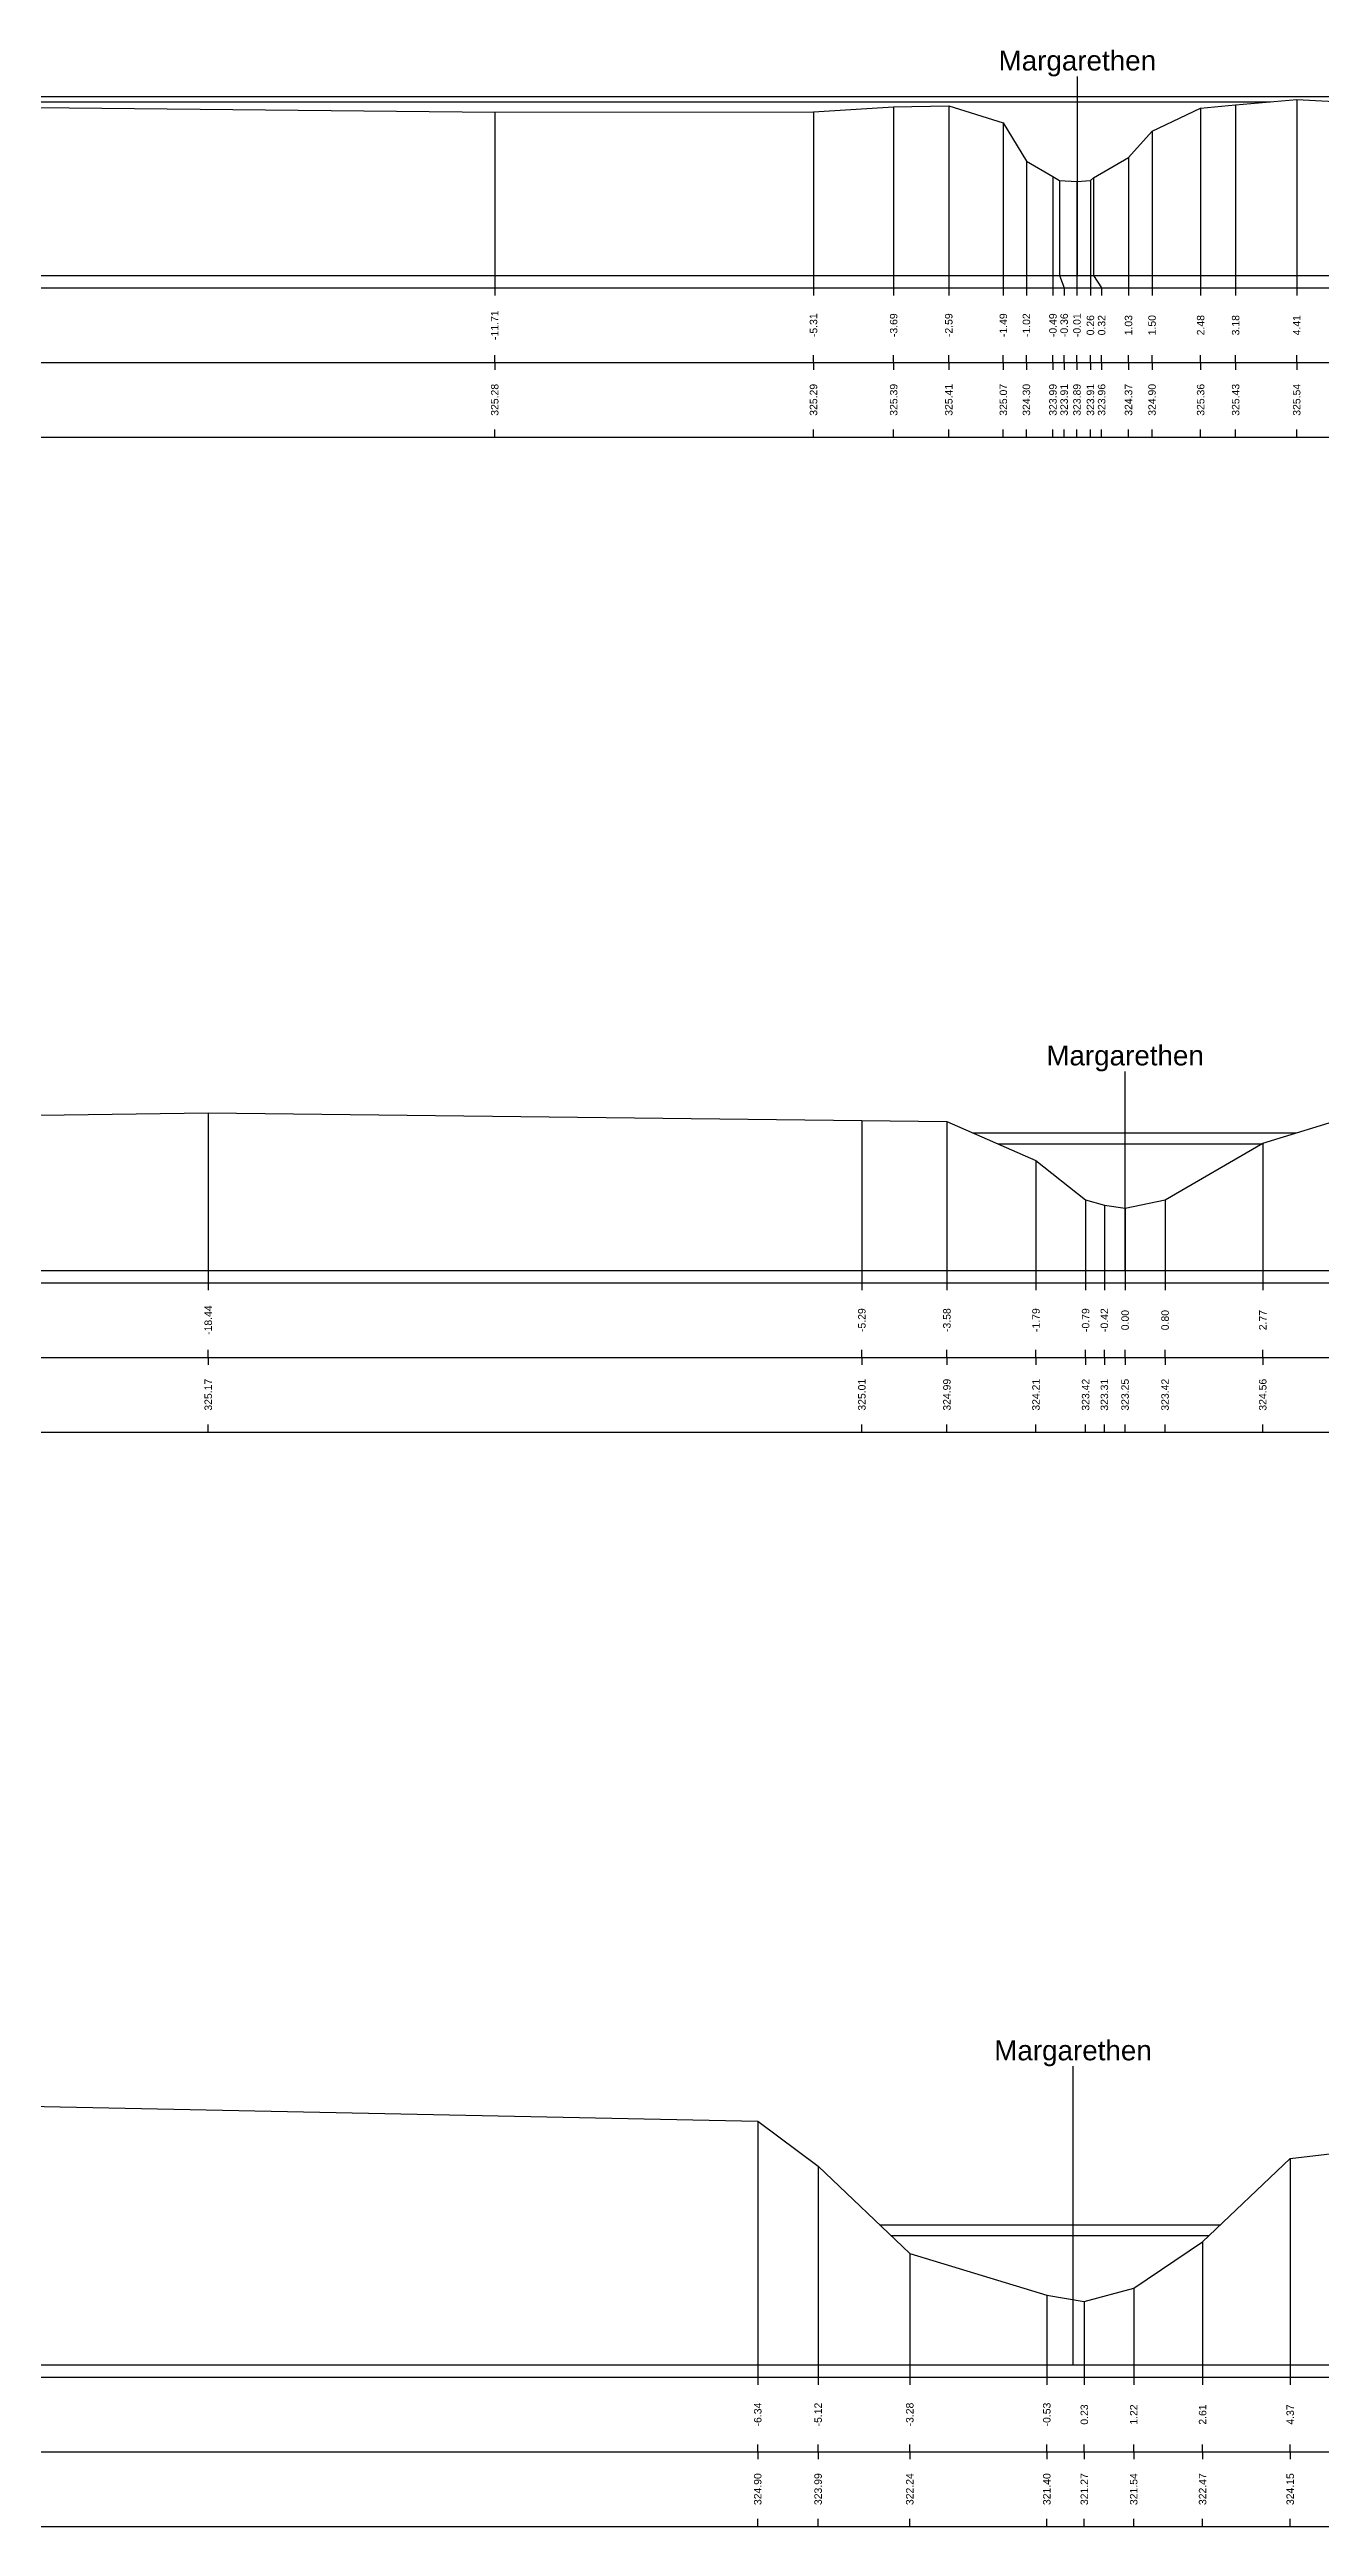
# Model space of a CAD drawing. Header units: millimetres. Extents: x -8 to 79, y -83 to 317.
# Drawn here: x 18.05 to 43.61, y -83.25 to -33.46 of the extents above; entities that cross this region are included whole.
import ezdxf
from ezdxf.enums import TextEntityAlignment as Align

# ---------------------------------------------------------------- set-up
doc = ezdxf.new("R2010")
doc.units = ezdxf.units.MM
doc.styles.get("Standard").update_dxf_attribs({"font": 'arial.ttf'})

msp = doc.modelspace()

# ---------------------------------------------------------------- linework, layer by layer
at = {"layer": 'axis', "color": 1}
for p, q in [((38.72, -38), (38.72, -34)), ((39.68, -58), (39.68, -54)), ((38.633, -80), (38.633, -74))]:
    msp.add_line(p, q, dxfattribs=at)
at = {"layer": 'band'}
for p, q in [((27.006, -38.25), (27.006, -38.4)), ((33.415, -38.25), (33.415, -38.4)), ((35.027, -38.25), (35.027, -38.4)), ((36.135, -38.25), (36.135, -38.4)), ((37.232, -38.25), (37.232, -38.4)), ((37.696, -38.25), (37.696, -38.4)), ((38.229, -38.25), (38.229, -38.4)), ((38.454, -38.25), (38.454, -38.4)), ((38.712, -38.25), (38.712, -38.4)), ((38.983, -38.25), (38.983, -38.4)), ((39.208, -38.25), (39.208, -38.4)), ((39.749, -38.25), (39.749, -38.4)), ((40.222, -38.25), (40.222, -38.4)), ((41.199, -38.25), (41.199, -38.4)), ((41.903, -38.25), (41.903, -38.4)), ((43.131, -38.25), (43.131, -38.4)), ((27.006, -39.75), (27.006, -39.6)), ((27.006, -39.75), (27.006, -39.9)), ((33.415, -39.75), (33.415, -39.6)), ((33.415, -39.75), (33.415, -39.9)), ((35.027, -39.75), (35.027, -39.6)), ((35.027, -39.75), (35.027, -39.9)), ((36.135, -39.75), (36.135, -39.6)), ((36.135, -39.75), (36.135, -39.9)), ((37.232, -39.75), (37.232, -39.6)), ((37.232, -39.75), (37.232, -39.9)), ((37.696, -39.75), (37.696, -39.6)), ((37.696, -39.75), (37.696, -39.9)), ((38.229, -39.75), (38.229, -39.6)), ((38.229, -39.75), (38.229, -39.9)), ((38.454, -39.75), (38.454, -39.6)), ((38.454, -39.75), (38.454, -39.9)), ((38.712, -39.75), (38.712, -39.6)), ((38.712, -39.75), (38.712, -39.9)), ((38.983, -39.75), (38.983, -39.6)), ((38.983, -39.75), (38.983, -39.9)), ((39.208, -39.75), (39.208, -39.6)), ((39.208, -39.75), (39.208, -39.9)), ((39.749, -39.75), (39.749, -39.6)), ((39.749, -39.75), (39.749, -39.9)), ((40.222, -39.75), (40.222, -39.6)), ((40.222, -39.75), (40.222, -39.9)), ((41.199, -39.75), (41.199, -39.6)), ((41.199, -39.75), (41.199, -39.9)), ((41.903, -39.75), (41.903, -39.6)), ((41.903, -39.75), (41.903, -39.9)), ((43.131, -39.75), (43.131, -39.6)), ((43.131, -39.75), (43.131, -39.9)), ((27.006, -41.25), (27.006, -41.1)), ((33.415, -41.25), (33.415, -41.1)), ((35.027, -41.25), (35.027, -41.1)), ((36.135, -41.25), (36.135, -41.1)), ((37.232, -41.25), (37.232, -41.1)), ((37.696, -41.25), (37.696, -41.1)), ((38.229, -41.25), (38.229, -41.1)), ((38.454, -41.25), (38.454, -41.1)), ((38.712, -41.25), (38.712, -41.1)), ((38.983, -41.25), (38.983, -41.1)), ((39.208, -41.25), (39.208, -41.1)), ((39.749, -41.25), (39.749, -41.1)), ((40.222, -41.25), (40.222, -41.1)), ((41.199, -41.25), (41.199, -41.1)), ((41.903, -41.25), (41.903, -41.1)), ((43.131, -41.25), (43.131, -41.1)), ((21.245, -58.25), (21.245, -58.4)), ((34.387, -58.25), (34.387, -58.4)), ((36.097, -58.25), (36.097, -58.4)), ((37.888, -58.25), (37.888, -58.4)), ((38.886, -58.25), (38.886, -58.4)), ((39.263, -58.25), (39.263, -58.4)), ((39.68, -58.25), (39.68, -58.4)), ((40.484, -58.25), (40.484, -58.4)), ((42.448, -58.25), (42.448, -58.4)), ((21.245, -59.75), (21.245, -59.6)), ((34.387, -59.75), (34.387, -59.6)), ((36.097, -59.75), (36.097, -59.6)), ((37.888, -59.75), (37.888, -59.6)), ((38.886, -59.75), (38.886, -59.6)), ((39.263, -59.75), (39.263, -59.6)), ((39.68, -59.75), (39.68, -59.6)), ((40.484, -59.75), (40.484, -59.6)), ((42.448, -59.75), (42.448, -59.6)), ((21.245, -59.75), (21.245, -59.9)), ((34.387, -59.75), (34.387, -59.9)), ((36.097, -59.75), (36.097, -59.9)), ((37.888, -59.75), (37.888, -59.9)), ((38.886, -59.75), (38.886, -59.9)), ((39.263, -59.75), (39.263, -59.9)), ((39.68, -59.75), (39.68, -59.9)), ((40.484, -59.75), (40.484, -59.9)), ((42.448, -59.75), (42.448, -59.9)), ((21.245, -61.25), (21.245, -61.1)), ((34.387, -61.25), (34.387, -61.1)), ((36.097, -61.25), (36.097, -61.1)), ((37.888, -61.25), (37.888, -61.1)), ((38.886, -61.25), (38.886, -61.1)), ((39.263, -61.25), (39.263, -61.1)), ((39.68, -61.25), (39.68, -61.1)), ((40.484, -61.25), (40.484, -61.1)), ((42.448, -61.25), (42.448, -61.1)), ((32.294, -80.25), (32.294, -80.4)), ((33.508, -80.25), (33.508, -80.4)), ((35.351, -80.25), (35.351, -80.4)), ((38.106, -80.25), (38.106, -80.4)), ((38.86, -80.25), (38.86, -80.4)), ((39.853, -80.25), (39.853, -80.4)), ((41.238, -80.25), (41.238, -80.4)), ((43, -80.25), (43, -80.4)), ((32.294, -81.75), (32.294, -81.6)), ((33.508, -81.75), (33.508, -81.6)), ((35.351, -81.75), (35.351, -81.6)), ((38.106, -81.75), (38.106, -81.6)), ((38.86, -81.75), (38.86, -81.6)), ((39.853, -81.75), (39.853, -81.6)), ((41.238, -81.75), (41.238, -81.6)), ((43, -81.75), (43, -81.6)), ((32.294, -81.75), (32.294, -81.9)), ((33.508, -81.75), (33.508, -81.9)), ((35.351, -81.75), (35.351, -81.9)), ((38.106, -81.75), (38.106, -81.9)), ((38.86, -81.75), (38.86, -81.9)), ((39.853, -81.75), (39.853, -81.9)), ((41.238, -81.75), (41.238, -81.9)), ((43, -81.75), (43, -81.9)), ((32.294, -83.25), (32.294, -83.1)), ((33.508, -83.25), (33.508, -83.1)), ((35.351, -83.25), (35.351, -83.1)), ((38.106, -83.25), (38.106, -83.1)), ((38.86, -83.25), (38.86, -83.1)), ((39.853, -83.25), (39.853, -83.1)), ((41.238, -83.25), (41.238, -83.1)), ((43, -83.25), (43, -83.1))]:
    msp.add_line(p, q, dxfattribs=at)
at = {"layer": 'frame'}
for p, q in [((-7.5, -38.25), (72.45, -38.25)), ((0, -38), (72.45, -38)), ((-7.5, -39.75), (72.45, -39.75)), ((-7.5, -41.25), (72.45, -41.25)), ((-7.5, -58.25), (71.823, -58.25)), ((0, -58), (71.823, -58)), ((-7.5, -59.75), (71.823, -59.75)), ((-7.5, -61.25), (71.823, -61.25)), ((0, -80), (78.553, -80)), ((-7.5, -80.25), (78.553, -80.25)), ((-7.5, -81.75), (78.553, -81.75)), ((-7.5, -83.25), (78.553, -83.25))]:
    msp.add_line(p, q, dxfattribs=at)
at = {"layer": 'HQ100', "color": 3}
for p, q in [((0, -34.401), (72.45, -34.401)), ((36.614, -55.235), (43.125, -55.235)), ((34.744, -77.184), (41.601, -77.184))]:
    msp.add_line(p, q, dxfattribs=at)
at = {"layer": 'HQ30', "color": 2}
for p, q in [((6.491, -34.507), (42.603, -34.507)), ((37.124, -55.457), (42.418, -55.457)), ((34.976, -77.404), (41.37, -77.404))]:
    msp.add_line(p, q, dxfattribs=at)
at = {"layer": 'marker', "color": 253}
for p, q in [((27.006, -34.72), (27.006, -38)), ((33.415, -34.71), (33.415, -38)), ((35.027, -34.61), (35.027, -38)), ((36.135, -34.59), (36.135, -38)), ((41.199, -34.64), (41.199, -38)), ((41.903, -34.57), (41.903, -38)), ((43.131, -34.46), (43.131, -38)), ((37.232, -34.93), (37.232, -38)), ((40.222, -35.1), (40.222, -38)), ((37.696, -35.7), (37.696, -38)), ((39.749, -35.63), (39.749, -38)), ((38.229, -36.01), (38.229, -38)), ((38.359, -36.09), (38.359, -38)), ((38.712, -36.11), (38.712, -38)), ((38.983, -36.09), (38.983, -38)), ((39.044, -36.04), (39.044, -38)), ((27.006, -38), (27.006, -38.25)), ((33.415, -38), (33.415, -38.25)), ((35.027, -38), (35.027, -38.25)), ((36.135, -38), (36.135, -38.25)), ((37.232, -38), (37.232, -38.25)), ((37.696, -38), (37.696, -38.25)), ((38.229, -38), (38.229, -38.25)), ((38.359, -38), (38.454, -38.25)), ((38.712, -38), (38.712, -38.25)), ((38.983, -38), (38.983, -38.25)), ((39.044, -38), (39.208, -38.25)), ((39.749, -38), (39.749, -38.25)), ((40.222, -38), (40.222, -38.25)), ((41.199, -38), (41.199, -38.25)), ((41.903, -38), (41.903, -38.25)), ((43.131, -38), (43.131, -38.25)), ((21.245, -54.83), (21.245, -58)), ((34.387, -54.99), (34.387, -58)), ((36.097, -55.01), (36.097, -58)), ((42.448, -55.44), (42.448, -58)), ((37.888, -55.79), (37.888, -58)), ((38.886, -56.58), (38.886, -58)), ((39.263, -56.69), (39.263, -58)), ((39.68, -56.75), (39.68, -58)), ((40.484, -56.58), (40.484, -58)), ((21.245, -58), (21.245, -58.25)), ((34.387, -58), (34.387, -58.25)), ((36.097, -58), (36.097, -58.25)), ((37.888, -58), (37.888, -58.25)), ((38.886, -58), (38.886, -58.25)), ((39.263, -58), (39.263, -58.25)), ((39.68, -58), (39.68, -58.25)), ((40.484, -58), (40.484, -58.25)), ((42.448, -58), (42.448, -58.25)), ((32.294, -75.1), (32.294, -80)), ((33.508, -76.01), (33.508, -80)), ((43, -75.85), (43, -80)), ((41.238, -77.53), (41.238, -80)), ((35.351, -77.76), (35.351, -80)), ((38.106, -78.6), (38.106, -80)), ((39.853, -78.46), (39.853, -80)), ((38.86, -78.73), (38.86, -80)), ((32.294, -80), (32.294, -80.25)), ((33.508, -80), (33.508, -80.25)), ((35.351, -80), (35.351, -80.25)), ((38.106, -80), (38.106, -80.25)), ((38.86, -80), (38.86, -80.25)), ((39.853, -80), (39.853, -80.25)), ((41.238, -80), (41.238, -80.25)), ((43, -80), (43, -80.25))]:
    msp.add_line(p, q, dxfattribs=at)
at = {"layer": 'profile'}
for points in [[(0, -34.44), (27.006, -34.72), (33.415, -34.71), (35.027, -34.61), (36.135, -34.59), (37.232, -34.93), (37.696, -35.7), (38.229, -36.01), (38.359, -36.09), (38.712, -36.11), (38.983, -36.09), (39.044, -36.04), (39.749, -35.63), (40.222, -35.1), (41.199, -34.64), (41.903, -34.57), (43.131, -34.46), (46.286, -34.63), (50.986, -34.75), (72.45, -34.67)], [(0, -55.13), (21.245, -54.83), (34.387, -54.99), (36.097, -55.01), (37.888, -55.79), (38.886, -56.58), (39.263, -56.69), (39.68, -56.75), (40.484, -56.58), (42.448, -55.44), (44.199, -54.91), (46.388, -54.75), (57.792, -55.07), (71.823, -55)], [(0, -74.44), (32.294, -75.1), (33.508, -76.01), (35.351, -77.76), (38.106, -78.6), (38.86, -78.73), (39.853, -78.46), (41.238, -77.53), (43, -75.85), (48.059, -75.26), (53.656, -74.91), (57.072, -74.72), (78.553, -74.62)]]:
    msp.add_lwpolyline(points, dxfattribs=at)

# ---------------------------------------------------------------- texts
at = {"color": 1}
for p in [(38.72, -34), (39.68, -54), (38.633, -74)]:
    msp.add_text('Margarethen', height=0.4, dxfattribs=at).set_placement(p, align=Align.BOTTOM_CENTER)
for s, p in [('-11.71', (27.006, -39)), ('-5.31', (33.415, -39)), ('-3.69', (35.027, -39)), ('-2.59', (36.135, -39)), ('-1.49', (37.232, -39)), ('-1.02', (37.696, -39)), ('-0.49', (38.229, -39)), ('-0.36', (38.454, -39)), ('-0.01', (38.712, -39)), ('0.26', (38.983, -39)), ('0.32', (39.208, -39)), ('1.03', (39.749, -39)), ('1.50', (40.222, -39)), ('2.48', (41.199, -39)), ('3.18', (41.903, -39)), ('4.41', (43.131, -39)), ('325.28', (27.006, -40.5)), ('325.29', (33.415, -40.5)), ('325.39', (35.027, -40.5)), ('325.41', (36.135, -40.5)), ('325.07', (37.232, -40.5)), ('324.30', (37.696, -40.5)), ('323.99', (38.229, -40.5)), ('323.91', (38.454, -40.5)), ('323.89', (38.712, -40.5)), ('323.91', (38.983, -40.5)), ('323.96', (39.208, -40.5)), ('324.37', (39.749, -40.5)), ('324.90', (40.222, -40.5)), ('325.36', (41.199, -40.5)), ('325.43', (41.903, -40.5)), ('325.54', (43.131, -40.5)), ('-18.44', (21.245, -59)), ('-5.29', (34.387, -59)), ('-3.58', (36.097, -59)), ('-1.79', (37.888, -59)), ('-0.79', (38.886, -59)), ('-0.42', (39.263, -59)), ('0.00', (39.68, -59)), ('0.80', (40.484, -59)), ('2.77', (42.448, -59)), ('325.17', (21.245, -60.5)), ('325.01', (34.387, -60.5)), ('324.99', (36.097, -60.5)), ('324.21', (37.888, -60.5)), ('323.42', (38.886, -60.5)), ('323.31', (39.263, -60.5)), ('323.25', (39.68, -60.5)), ('323.42', (40.484, -60.5)), ('324.56', (42.448, -60.5)), ('-6.34', (32.294, -81)), ('-5.12', (33.508, -81)), ('-3.28', (35.351, -81)), ('-0.53', (38.106, -81)), ('0.23', (38.86, -81)), ('1.22', (39.853, -81)), ('2.61', (41.238, -81)), ('4.37', (43, -81)), ('324.90', (32.294, -82.5)), ('323.99', (33.508, -82.5)), ('322.24', (35.351, -82.5)), ('321.40', (38.106, -82.5)), ('321.27', (38.86, -82.5)), ('321.54', (39.853, -82.5)), ('322.47', (41.238, -82.5)), ('324.15', (43, -82.5))]:
    msp.add_text(s, height=0.15, rotation=90).set_placement(p, align=Align.MIDDLE)

doc.saveas('drawing.dxf')
